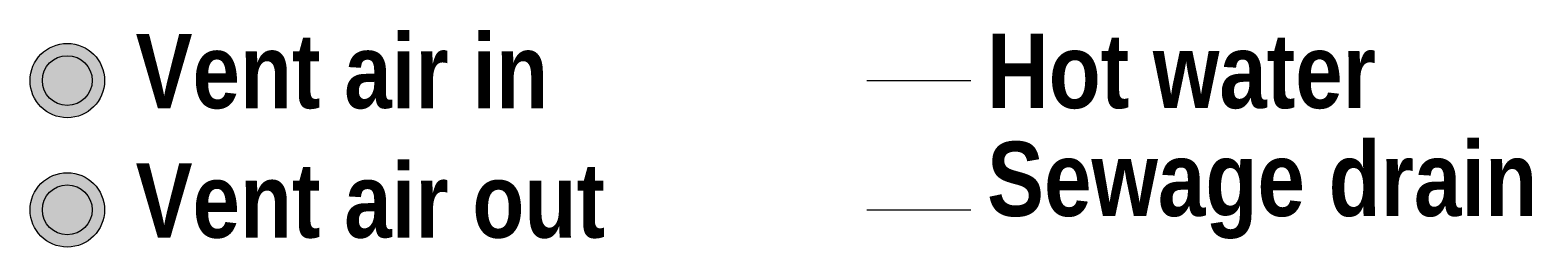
# Model space of a CAD drawing. Header units: millimetres. Extents: x -446325 to -421669, y 93022 to 136983.
# Drawn here: x -427941 to -423909, y 114300 to 114884 of the extents above; entities that cross this region are included whole.
import ezdxf

# ---------------------------------------------------------------- set-up
doc = ezdxf.new("R2010")
doc.units = ezdxf.units.MM
doc.header["$MEASUREMENT"] = 0
doc.layers.add('0_Pen_No__1', color=7, linetype='Continuous', lineweight=13)
for name, color, linetype, lineweight, true_color in [('2D Drafting - General_Pen_No__4', 7, 'Continuous', 20, 0x029e21), ('2D Drafting - General_Pen_No__68', 7, 'Continuous', 20, 0xfd4435), ('Interior - Furniture _Pen_No__4', 7, 'Continuous', 20, 0x029e21), ('Interior - Furniture _Pen_No__66', 7, 'Continuous', 20, 0x5555ff)]:
    doc.layers.add(name, color=color, linetype=linetype, lineweight=lineweight, true_color=true_color)
doc.layers.add('Interior - Furniture', color=7, linetype='Continuous')
doc.styles.add('GENERATED_STYLE_3', font='')
doc.styles.get('GENERATED_STYLE_3').set_extended_font_data('TechnicLite', bold=True)

# ---------------------------------------------------------------- blocks, each defined once
blk = doc.blocks.new('Push Button 21')
at = {"layer": 'Interior - Furniture _Pen_No__66', "linetype": 'Continuous', "lineweight": 0, "true_color": 0x15153f}
blk.add_hatch(color=168, dxfattribs=at).paths.add_polyline_path([(100, 0, 1), (-100, 0, 1)])
at = {"layer": 'Interior - Furniture _Pen_No__66', "color": 173, "linetype": 'Continuous', "lineweight": 20, "true_color": 0x5555ff}
for radius in [100, 67]:
    blk.add_circle((0, 0), radius, dxfattribs=at)
blk = doc.blocks.new('Push Button 21_2')
at = {"layer": 'Interior - Furniture _Pen_No__4', "linetype": 'Continuous', "lineweight": 0, "true_color": 0x002708}
blk.add_hatch(color=98, dxfattribs=at).paths.add_polyline_path([(100, 0, 1), (-100, 0, 1)])
at = {"layer": 'Interior - Furniture _Pen_No__4', "color": 104, "linetype": 'Continuous', "lineweight": 20, "true_color": 0x029e21}
for radius in [100, 67]:
    blk.add_circle((0, 0), radius, dxfattribs=at)

msp = doc.modelspace()

# ---------------------------------------------------------------- linework, layer by layer
at = {"layer": '2D Drafting - General_Pen_No__4', "color": 104, "linetype": 'Continuous', "lineweight": 20, "true_color": 0x029e21}
msp.add_line((-425694.5, 114400.3), (-425415.6, 114400.3), dxfattribs=at)
at = {"layer": '2D Drafting - General_Pen_No__68', "color": 20, "linetype": 'Continuous', "lineweight": 20, "true_color": 0xfd4435}
msp.add_line((-425694.5, 114748.1), (-425415.6, 114748.1), dxfattribs=at)

# ---------------------------------------------------------------- block references
at = {"layer": 'Interior - Furniture', "color": 104, "linetype": 'Continuous', "lineweight": 20, "true_color": 0x029e21, "zscale": 1000, "rotation": 90}
for name, p in [('Push Button 21', (-427841.2, 114748.1)), ('Push Button 21_2', (-427841.2, 114400.3))]:
    msp.add_blockref(name, p, dxfattribs=at)

# ---------------------------------------------------------------- texts
at = {"layer": '0_Pen_No__1', "color": 7, "linetype": 'Continuous', "lineweight": 13, "char_height": 200, "attachment_point": 7, "style": 'GENERATED_STYLE_3'}
for s, insert in [('\\A1;{\\pql;\\fTechnicLite|b1|i0|c2|p2;Vent air in}', (-427657.8, 114670.8)), ('\\A1;{\\pql;\\fTechnicLite|b1|i0|c2|p2;Hot water}', (-425371.6, 114671.1)), ('\\A1;{\\pql;\\fTechnicLite|b1|i0|c2|p2;Sewage drain}', (-425371.6, 114322)), ('\\A1;{\\pql;\\fTechnicLite|b1|i0|c2|p2;Vent air out}', (-427657.8, 114322.7))]:
    msp.add_mtext(s, dxfattribs=dict(at, insert=insert))

doc.saveas('drawing.dxf')
